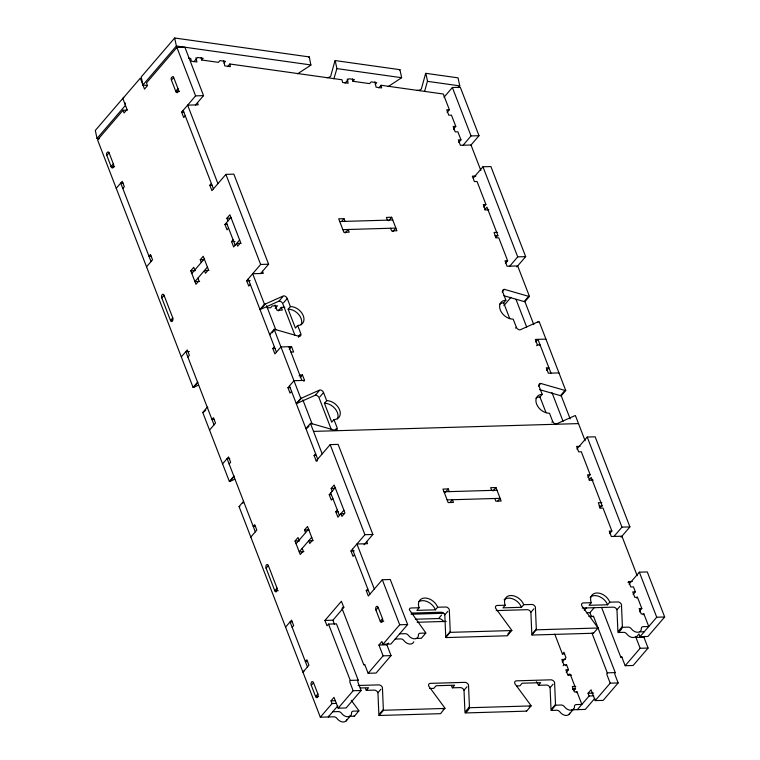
<?xml version="1.0" encoding="UTF-8"?>
<svg xmlns="http://www.w3.org/2000/svg" width="760" height="760" viewBox="0 0 760 760"><rect width="100%" height="100%" fill="white"/><g stroke="black" fill="none" stroke-linecap="round" stroke-linejoin="round"><path stroke-width="1.14" d="M333.887 78.85L336.898 68.599L335.198 60.572L399.94 69.682L401.641 77.71L388.16 86.593M424.622 91.323L427.243 81.861A3.22 1.7 -11.8 0 1 427.538 81.348L425.847 73.321L458.052 77.852L459.752 85.88L458.233 87.647M123.766 97.299L95.323 130.445L97.023 138.463L99.351 138.795M297.502 73.844L310.441 65.436A3.24 1.71 -11.9 0 0 310.859 65.075L309.291 56.933L174.677 38L141.236 76.95L142.937 84.977L146.661 85.5M97.023 138.463L125.466 105.326L124.906 102.647M142.937 84.977L176.377 46.028L174.677 38M127.556 110.105L123.016 110.238L97.565 139.897L193.068 387.381A3.22 2.252 40.6 0 0 193.781 387.248L198.379 385.187M195.462 105.061L203.547 95.636L184.87 47.215L176.918 47.453L146.471 82.916L147.516 85.623L144.523 89.11L140.296 78.166L122.835 98.515L127.053 109.459L124.06 112.945L123.016 110.238M106.751 155.268C112.423 150.651 105.07 151.041 106.751 155.268L111.226 166.858A2.413 1.368 88.3 0 0 111.834 167.761L112.109 167.912A2.413 1.368 88.3 0 0 113.62 166.535L113.715 165.566A2.413 1.368 88.3 0 0 113.468 164.245L108.993 152.646M171.409 79.952C177.061 75.354 169.689 75.772 171.38 79.98L175.855 91.57A2.413 1.368 88.3 0 0 176.472 92.463L176.738 92.625A2.413 1.368 88.3 0 0 178.325 90.772L178.343 90.278A2.413 1.368 88.3 0 0 178.096 88.958L173.65 77.339M193.828 61.836L197.571 57.475L203.157 58.263L201.656 60.002L218.405 62.358L219.896 60.62L225.482 61.398L223.982 63.146M113.344 163.913L111.093 166.525L114.504 166.43M177.992 88.597L175.75 91.21L179.284 91.105M116.251 188.309L122.236 181.336L124.326 186.741L122.825 188.48M185.212 115.814L183.711 117.553L181.63 112.147L195.595 95.874L203.547 95.636M227.572 66.614L229.824 63.992L342.01 79.771L342.579 82.451L348.156 83.23L347.253 78.954M260.509 273.647L268.603 264.224L233.843 174.144L225.891 174.373L211.916 190.655L209.836 185.25L211.327 183.502M146.537 266.817L152.532 259.834L150.442 254.438L148.95 256.177L151.221 256.11M227.943 220.941L226.907 218.243L229.9 214.757L240.673 242.677L237.68 246.164L236.635 243.466L241.177 243.333M345.087 83.106L348.83 78.745L354.407 79.534L352.916 81.282L369.654 83.629L371.155 81.89L376.732 82.669L375.24 84.417M161.823 297.977L164.065 295.365A2.413 1.368 88.3 0 0 163.447 294.471L162.906 294.262A2.413 1.368 88.3 0 0 161.595 296.162L161.576 296.656A2.413 1.368 88.3 0 0 161.823 297.977L170.506 320.501A2.413 1.368 88.3 0 0 171.123 321.394L171.389 321.547A2.413 1.368 88.3 0 0 172.197 321.423L173.005 319.2A2.413 1.368 88.3 0 0 172.757 317.88L164.065 295.365M228.532 228.095L227.041 229.843L224.95 224.438L230.964 217.436M197.932 278.103L198.977 280.81L195.985 284.297L190.769 270.788L193.762 267.292L194.807 269.999M201.295 262.438L200.25 259.74L203.243 256.253L208.458 269.762L205.466 273.248L204.421 270.55L208.962 270.417M191.805 273.495L204.278 258.96M207.404 267.073L194.93 281.608L199.642 281.466M239.656 239.951L233.643 246.952L231.553 241.547L233.054 239.809M172.757 317.88L170.506 320.501L172.786 320.435M378.831 87.885L381.083 85.272L443.298 94.021L449.369 109.734L447.127 112.356M181.298 356.896L187.292 349.923L189.373 355.319L187.872 357.067M250.258 284.392L248.767 286.14L246.677 280.734L260.651 264.452L268.603 264.224M193.068 387.381L197.552 382.156A3.22 2.252 40.6 0 0 197.932 382.109M290.377 306.584L288.135 309.197L295.431 328.111L297.673 325.498A11.257 7.875 40.6 0 0 303.297 315.761A11.257 7.875 40.6 0 0 290.377 306.584L287.251 298.471A3.22 2.252 40.6 0 0 283.556 295.849L265.164 304.085A3.22 2.252 40.6 0 1 264.452 304.219L259.958 309.453A3.22 2.252 40.6 0 0 260.68 309.32L279.062 301.084L282.805 296.723M193.781 387.248L197.524 382.888M261.421 308.446L265.164 304.085M443.992 97.27L452.371 87.514L460.313 87.276L478.999 135.698L470.915 145.122M341.753 221.274L343.995 218.661L345.04 221.359M275.224 308.427L277.466 305.815L272.166 305.966L270.674 307.714L267.149 307.819M283.508 302.831L287.251 298.471M278.274 310.887L281.276 307.401L284.8 307.297M345.173 232.959L348.166 229.472L349.21 232.17L343.909 232.332L338.694 218.814L343.995 218.661M234.678 479.284L230.09 481.337A3.22 2.252 40.6 0 1 229.368 481.479L202.749 412.471L207.233 407.236A3.22 2.252 40.6 0 1 207.832 407.284M297.673 325.498L300.808 333.602A3.22 2.252 40.6 0 1 299.193 336.385L274.94 329.403A3.22 2.252 40.6 0 0 274.132 329.308L269.638 334.542A3.22 2.252 40.6 0 1 270.237 334.59M204.298 411.692L205.789 409.944M271.938 332.889L274.189 330.267M449.369 109.734L446.719 109.811L448.799 115.216L451.449 115.14L455.8 126.398L453.549 129.019A2.413 1.368 88.3 0 1 453.729 129.666M280.934 346.921L274.92 353.923L272.83 348.517L274.331 346.778M388.702 220.742L391.695 217.255L396.91 230.764L391.609 230.926L390.564 228.218M209.541 430.084L215.526 423.111L213.446 417.705L211.945 419.444L214.215 419.377M458.736 142.443L460.978 139.831L457.881 131.803L455.23 131.879L453.15 126.483L455.8 126.398M298.556 336.224L300.058 334.476M462.963 145.359L471.048 135.935L478.999 135.698M298.452 337.26L299.193 336.385M289.284 349.229L291.526 346.608L293.616 352.013L290.966 352.089M392.853 231.582L395.846 228.095L342.845 229.653M222.575 463.866L228.56 456.893L230.65 462.289L229.149 464.037M291.536 391.362L290.035 393.11L287.954 387.704L293.968 380.703L304.56 380.389L302.48 374.984L299.829 375.06L299.079 375.934M300.228 377.596L302.48 374.984M473.394 177.925L482.952 166.782L490.903 166.554L525.663 256.633L516.838 266.912M303.82 381.263L304.56 380.389M229.368 481.479L233.861 476.244A3.22 2.252 40.6 0 0 234.412 476.159M326.686 400.672L324.434 403.284L331.74 422.199L333.982 419.587A11.257 7.875 40.6 0 0 339.606 409.858A11.257 7.875 40.6 0 0 326.686 400.672L323.551 392.559A3.22 2.252 40.6 0 0 319.865 389.937L301.473 398.173A3.22 2.252 40.6 0 1 300.76 398.316L296.267 403.541A3.22 2.252 40.6 0 0 296.979 403.408L315.372 395.171L319.115 390.811M230.09 481.337L233.833 476.985M297.73 402.534L301.473 398.173M319.808 396.919L323.551 392.559M483.673 207.081L485.916 204.459L477.052 181.498L474.411 181.573L472.321 176.168L475.855 176.064M484.719 209.779L486.961 207.166L497.733 235.087L495.492 237.709M346.864 719.701A6.431 4.503 40.6 0 1 342.637 721.962A6.431 4.503 40.6 0 1 337.07 718.542A3.22 2.252 40.6 0 0 333.877 716.813L320.33 717.212L239.048 506.559L243.542 501.334M333.982 419.587L337.108 427.69A3.22 2.252 40.6 0 1 335.502 430.474L311.239 423.491A3.22 2.252 40.6 0 0 310.441 423.396L305.947 428.63A3.22 2.252 40.6 0 1 306.755 428.726M242.848 503.167L243.599 502.293M307.496 427.851L308.997 426.103M313.49 431.395L578.483 423.595M334.865 430.312L336.366 428.564M317.519 460.854L316.198 460.892L314.108 455.487L315.609 453.748M250.819 537.054L256.804 530.081L254.723 524.675L253.222 526.414L255.493 526.347M316.198 460.892L330.173 444.619L338.115 444.381L372.875 534.461L364.049 544.739M505.4 263.378L507.642 260.765L498.778 237.794L496.128 237.87L494.047 232.465L497.581 232.361M509.627 266.294L517.712 256.87L525.663 256.633M332.224 491.188L331.18 488.481L334.172 484.994L344.954 512.924L341.952 516.41L340.917 513.703L344.318 513.608M502.132 291.963L504.383 289.351L528.646 296.334A3.22 2.252 40.6 0 0 529.444 296.428L517.683 265.933L507.081 266.247L504.992 260.841L507.642 260.765M266.095 568.214L268.346 565.601A2.413 1.368 88.3 0 0 267.729 564.708L267.178 564.5A2.413 1.368 88.3 0 0 265.876 566.409L265.848 566.894A2.413 1.368 88.3 0 0 266.095 568.214L274.787 590.739A2.413 1.368 88.3 0 0 275.395 591.631L275.671 591.793A2.413 1.368 88.3 0 0 276.478 591.66L277.276 589.447A2.413 1.368 88.3 0 0 277.029 588.126L268.346 565.601M332.813 498.332L331.312 500.08L329.232 494.675L335.217 487.692M302.214 548.35L303.249 551.047L300.257 554.534L295.041 541.025L298.043 537.538L299.079 540.236M305.567 532.684L304.532 529.976L307.524 526.49L312.74 539.999L309.738 543.486L308.702 540.788L313.243 540.654M296.077 543.742L308.55 529.207M499.681 304.123A11.257 7.875 40.6 0 1 503.661 302.851L505.903 300.238L502.778 292.135A3.22 2.252 40.6 0 1 504.383 289.351M503.918 305.587L510.957 297.378M311.685 537.311L299.202 551.846L303.915 551.703M343.909 510.216L337.915 517.189L335.834 511.793L337.335 510.045M277.029 588.126L274.787 590.739L278.198 590.634M503.937 295.745L524.153 301.568L527.896 297.207M529.444 296.428L524.951 301.653A3.22 2.252 40.6 0 1 524.153 301.568M515.584 328.13L516.334 327.265L513.2 319.152A11.257 7.875 40.6 0 1 500.279 309.966A11.257 7.875 40.6 0 1 505.903 300.238M537.662 322.515L538.413 321.651A3.22 2.252 40.6 0 1 539.125 321.508L565.753 390.516L561.26 395.751A3.22 2.252 40.6 0 1 560.462 395.656L539.505 389.623M285.579 627.133L291.565 620.16L293.654 625.565L292.153 627.304M354.54 554.639L353.039 556.377L350.959 550.971L364.923 534.698L372.875 534.461M535.705 342L537.947 339.387L550.981 373.16M536.655 345.714L537.406 344.841L540.056 344.764L539.306 345.638M320.33 717.212L332.063 703.551L331.018 700.853L334.01 697.357L338.181 708.168L346.132 707.94L361.104 690.498L357.979 682.385A1.605 0.912 88.3 0 1 358.207 680.162L336.481 623.865L328.529 624.102L327.037 625.841L324.947 620.436L341.42 601.255L343.501 606.66L342.01 608.399L363.736 664.706A1.605 0.912 88.3 0 1 364.999 665.181L368.134 673.284L376.077 673.056L391.048 655.614L386.878 644.803L388.379 643.055M546.678 370.348L548.919 367.735L546.269 367.812L548.359 373.217L558.952 372.903M324.947 620.436L332.899 620.207L344.128 607.126M445.255 492.413L448.257 488.927L449.293 491.625M538.441 386.061L540.692 383.439L564.946 390.421A3.22 2.252 40.6 0 0 565.753 390.516M368.134 673.284L383.106 655.842L378.926 645.04L381.928 641.544L382.964 644.252L390.916 644.014L407.635 624.539L390.26 579.5L382.308 579.737L368.334 596.011L366.244 590.606L367.745 588.867M304.076 670.861L302.955 672.172L308.94 665.2L306.859 659.794L305.358 661.542L307.629 661.466M535.99 398.212A11.257 7.875 40.6 0 1 539.961 396.948L542.212 394.326L539.077 386.222A3.22 2.252 40.6 0 1 540.692 383.439M450.176 502.35L452.428 499.738L453.463 502.436L448.162 502.597L442.956 489.079L448.257 488.927M311.286 685.32L313.528 682.708A2.413 1.368 88.3 0 0 311.628 681.986A2.413 1.368 88.3 0 0 311.286 685.32L315.628 696.578A2.413 1.368 88.3 0 0 317.537 697.3A2.413 1.368 88.3 0 0 317.87 693.966L313.528 682.708M375.915 610.033L378.157 607.42L382.508 618.678A2.413 1.368 88.3 0 1 382.166 622.012A2.413 1.368 88.3 0 1 380.256 621.29L375.915 610.033A2.413 1.368 88.3 0 1 376.257 606.698A2.413 1.368 88.3 0 1 378.157 607.42M560.462 395.656L564.205 391.295M317.87 693.966L315.628 696.578L318.601 696.492M382.508 618.678L380.256 621.29L383.791 621.186M492.955 491.007L495.947 487.521L501.163 501.03L495.862 501.192L494.826 498.484M551.893 422.227L552.634 421.353L549.508 413.25A11.257 7.875 40.6 0 1 536.589 404.063A11.257 7.875 40.6 0 1 542.212 394.326M497.876 500.944L500.118 498.332L447.127 499.89M382.964 644.252L399.684 624.777L407.635 624.539M437.665 607.211A11.257 7.875 40.6 0 0 424.735 598.034A11.257 7.875 40.6 0 0 419.111 607.762L416.869 610.375L435.413 609.833L437.665 607.211L446.11 607.012A3.22 2.252 40.6 0 1 449.302 609.606L450.233 631.569A3.183 2.232 40.6 0 0 450.347 632.149L445.863 637.383A3.183 2.232 40.6 0 1 445.74 636.804L444.809 614.84L447.811 611.353M329.403 715.673L328.282 716.984L337.81 705.878M338.181 708.168L353.153 690.726L361.104 690.498M365.408 688.512A11.257 7.875 40.6 0 1 366.291 690.356L368.543 687.733L360.297 687.981M576.916 449.046L587.214 437.048L595.156 436.82L629.917 526.899L621.091 537.178M346.132 720.917L350.626 715.683M348.859 716.376L354.454 716.214L358.863 710.781A3.287 2.299 40.6 0 0 358.54 710.211L351.272 700.34M419.111 607.762L411.16 607.99A3.22 2.252 40.6 0 0 409.355 609.776L425.41 632.301A3.201 2.242 40.6 0 1 425.818 633.07L421.325 638.305L415.739 638.466M415.349 619.219L438.587 618.535L441.588 615.039M467.01 686.726L464.018 690.213L464.94 712.177C464.968 714.514 470.25 708.358 469.433 706.942L468.512 684.978A3.22 2.252 40.6 0 0 464.816 682.356L430.369 683.364A3.22 2.252 40.6 0 0 428.754 686.147L444.609 707.674A3.24 2.261 40.6 0 1 444.942 708.253L440.534 713.678L379.05 715.483A3.22 2.252 40.6 0 1 378.869 714.713L377.938 692.74L380.931 689.253M379.61 713.839L383.353 709.479L382.432 687.515A3.22 2.252 40.6 0 0 378.736 684.883L358.065 685.491M446.49 635.93L450.233 631.569M379.05 715.483L383.543 710.258L445.018 708.443M587.927 477.346L590.178 474.724L581.314 451.763L578.664 451.839L576.574 446.433L580.108 446.329M588.971 480.044L591.214 477.432L601.996 505.353L599.744 507.975M523.744 604.684A11.257 7.875 40.6 0 0 510.815 595.498A11.257 7.875 40.6 0 0 505.191 605.226L502.949 607.848L521.493 607.297L523.735 604.684L532.19 604.475A3.22 2.252 40.6 0 1 535.382 607.069L536.313 629.042A3.24 2.261 40.6 0 0 536.427 629.622L531.933 634.856A3.24 2.261 40.6 0 1 531.819 634.267L530.889 612.303L533.881 608.817M451.487 685.976A11.257 7.875 40.6 0 1 452.371 687.819L454.623 685.207L436.069 685.748L433.827 688.37L429.618 688.512M443.118 709.422L443.868 708.548M507.747 634.135L509.988 631.512M445.93 637.583L507.404 635.769L511.812 630.344L495.634 608.247A3.22 2.252 40.6 0 1 497.239 605.464L505.191 605.226M609.653 533.644L611.895 531.031L603.031 508.06L600.381 508.136L598.3 502.731L601.834 502.626M613.88 536.56L621.965 527.136L629.917 526.899M465.69 711.303L469.433 706.942M532.57 633.403L536.313 629.042M584.24 610.261L586.482 607.639M609.814 602.148A11.257 7.875 40.6 0 0 596.894 592.961A11.257 7.875 40.6 0 0 591.27 602.699L589.019 605.311L607.572 604.77L609.814 602.148L618.269 601.948A3.22 2.252 40.6 0 1 621.461 604.542L622.383 626.506C623.2 627.922 617.918 634.077 617.899 631.74L616.968 609.776L619.961 606.281M586.406 612.74L589.94 612.645L594.434 607.411M593.151 616.74L593.522 616.303L615.248 672.6A1.605 0.912 88.3 0 0 615.02 674.823L618.146 682.936L603.174 700.378L595.222 700.606L591.052 689.795L588.059 693.281L589.105 695.989L577.372 709.65M554.733 634.096L562.4 653.97L563.901 652.232L565.981 657.637L562.239 661.998M536.351 681.692A11.257 7.875 40.6 0 1 538.45 685.292L540.692 682.67L522.149 683.221L519.897 685.833L516.743 685.947M627.969 582.426L628.71 581.552L632.244 581.447M629.052 584.164L639.35 572.175L647.301 571.938L664.677 616.977L647.957 636.452L640.005 636.69L638.97 633.982L635.968 637.469L640.148 648.28L625.176 665.722L622.041 657.619A1.605 0.912 88.3 0 0 620.778 657.134L601.559 607.335M563.179 665.731L563.92 664.857L566.57 664.781L568.489 669.74L566.238 672.353M529.197 706.885L529.938 706.011M465.13 712.956L526.604 711.142L531.097 705.917A3.201 2.242 40.6 0 0 530.689 705.147L514.833 683.62A3.22 2.252 40.6 0 1 516.448 680.836L550.895 679.82A3.22 2.252 40.6 0 1 554.582 682.442L555.512 704.415A3.201 2.242 40.6 0 0 555.702 705.185L551.209 710.419A3.201 2.242 40.6 0 1 551.019 709.64L550.097 687.676L553.09 684.19M532.01 635.047L593.484 633.241L597.977 628.007A3.22 2.252 40.6 0 0 597.569 627.237L581.714 605.711A3.22 2.252 40.6 0 1 583.319 602.927L591.27 602.699M565.829 665.656L566.57 664.781M633.118 594.453L635.36 591.831L633.45 586.881L630.8 586.957L628.71 581.552M636.728 598.111L637.469 597.236L641.82 608.494L639.568 611.116A2.413 1.368 88.3 0 1 639.758 611.952M551.769 708.776L555.512 704.415M618.64 630.866L622.383 626.506M576.251 692.683L577.001 691.809L581.865 704.415L576.279 704.586A3.22 2.252 40.6 0 0 574.475 706.458A6.431 4.503 40.6 0 1 570.874 710.211A6.431 4.503 40.6 0 1 564.481 706.753A3.22 2.252 40.6 0 0 561.288 705.024L555.702 705.185M643.131 614.774L643.881 613.899L648.745 626.515L643.15 626.677A3.22 2.252 40.6 0 0 641.45 627.827L641.155 630.002A6.431 4.503 40.6 0 1 632.653 630.249L630.705 628.14A3.22 2.252 40.6 0 0 628.168 627.123L622.573 627.285M569.059 714.362L573.543 709.128M640.005 636.69L656.725 617.215L664.677 616.977M635.968 637.469L643.919 637.241L644.67 636.367M594.852 698.317L585.323 709.413L571.786 709.811M595.222 700.606L610.204 683.164L618.146 682.936M643.919 637.241L648.09 648.052L633.118 665.494L625.176 665.722M309.291 56.933L308.74 57.418M538.413 321.651L520.02 329.887A3.22 2.252 40.6 0 1 516.334 327.265M175.855 91.57L179.265 91.475M181.63 112.147L183.901 112.081M460.978 139.831L458.327 139.906L460.417 145.312L471.019 144.998L480.852 170.496M111.226 166.858L114.636 166.763M123.091 183.008L120.736 183.075L151.031 261.582M209.836 185.25L212.04 185.184M485.916 204.459L483.274 204.544L485.355 209.95L488.889 209.845M226.907 218.243L231.448 218.111M391.695 217.255L386.394 217.417L387.438 220.115M224.95 224.438L227.221 224.371M339.72 221.54L392.72 219.982M231.553 241.547L234.964 241.452M494.836 235.847L498.247 235.743M200.25 259.74L203.661 259.635M190.769 270.788L195.31 270.655M246.677 280.734L250.211 280.63M280.905 346.949L291.526 346.608M545.917 339.122L535.325 339.435L537.406 344.841M272.83 348.517L275.101 348.45M189.325 351.557L185.791 351.661L214.035 424.849M287.954 387.704L290.225 387.638M314.108 455.487L316.322 455.42M229.719 458.555L227.069 458.631L255.312 531.819M590.178 474.724L587.528 474.81L589.608 480.215L593.142 480.111M331.18 488.481L334.59 488.385M495.947 487.521L490.656 487.683L491.692 490.381M329.232 494.675L331.502 494.608M443.992 491.786L496.992 490.228M335.834 511.793L338.105 511.717M599.089 506.112L602.5 506.008M304.532 529.976L309.073 529.843M611.895 531.031L609.244 531.107L611.334 536.512L621.936 536.199L637.193 575.747M295.041 541.025L299.592 540.892M350.959 550.971L354.264 550.876M366.244 590.606L368.524 590.539M635.36 591.831L632.709 591.907L634.799 597.312L637.469 597.236M411.264 613.092L441.123 612.218A3.22 2.252 40.6 0 1 444.809 614.84M496.194 610.593L527.193 609.681A3.22 2.252 40.6 0 1 530.889 612.303M582.274 608.057L613.272 607.145A3.22 2.252 40.6 0 1 616.968 609.776M411.065 614.241L443.08 613.301A4.826 3.382 40.6 0 1 443.83 613.348M641.82 608.494L639.141 608.579L641.231 613.975L643.881 613.899M292.419 621.832L290.063 621.899L307.448 666.938M588.886 616.436L593.522 616.303M417.154 622.26L446.205 621.404M399.655 633.84L405.241 633.678A3.22 2.252 40.6 0 1 407.787 634.704L409.726 636.813A6.431 4.503 40.6 0 0 418.228 636.557L418.522 634.391A3.22 2.252 40.6 0 1 420.233 633.241L425.818 633.07M450.423 632.348L511.898 630.543M536.494 629.812L597.977 628.007M395.162 639.075L400.748 638.913A3.22 2.252 40.6 0 1 403.294 639.939L405.241 642.048A6.431 4.503 40.6 0 0 413.744 641.792M618.079 632.519L623.675 632.348A3.22 2.252 40.6 0 1 626.221 633.375L628.159 635.483A6.431 4.503 40.6 0 0 635.93 636.452M639.778 631.873L644.252 631.75M378.926 645.04L386.878 644.803M383.106 655.842L391.048 655.614M640.148 648.28L648.09 648.052M562.4 653.97L564.67 653.904M363.736 664.706L364.724 664.677M620.778 657.134L622.098 657.096M565.373 659.357L561.839 659.452L563.92 664.857M568.489 669.74L565.839 669.817L567.919 675.222L571.453 675.117M328.529 624.102L350.255 680.399L358.207 680.162M591.964 633.099L607.297 672.837L615.248 672.6M366.291 690.356L374.243 690.118A3.22 2.252 40.6 0 1 377.938 692.74M452.371 687.819L460.322 687.591A3.22 2.252 40.6 0 1 464.018 690.213M538.45 685.292L546.402 685.054A3.22 2.252 40.6 0 1 550.097 687.676M575.795 686.375L572.27 686.48L574.351 691.885L577.001 691.809M572.698 689.016L575.672 688.931M331.018 700.853L335.559 700.72M588.059 693.281L593.579 693.12M332.063 703.551L336.604 703.418M589.105 695.989L593.74 695.856M332.776 711.75L338.361 711.588A3.22 2.252 40.6 0 1 341.563 713.308A6.431 4.503 40.6 0 0 347.947 716.765A6.431 4.503 40.6 0 0 351.557 713.013A3.22 2.252 40.6 0 1 353.352 711.142L358.948 710.98M469.623 707.721L531.097 705.917M551.209 710.419L556.795 710.258A3.22 2.252 40.6 0 1 559.987 711.987A6.431 4.503 40.6 0 0 565.563 715.407A6.431 4.503 40.6 0 0 569.791 713.136M176.377 46.028L310.992 64.961M336.898 68.599L401.641 77.71M427.548 81.348L459.752 85.88M188.451 58.178L190.75 58.501L191.32 61.18L196.897 61.959L195.994 57.684M354.454 716.214L354.369 716.015A3.287 2.299 40.6 0 0 354.169 715.625M452.371 87.514L471.048 135.935M482.952 166.782L517.712 256.87M587.214 437.048L621.965 527.136M639.35 572.175L656.725 617.215M585.105 440.762L575.434 415.606A3.22 2.252 40.6 0 0 574.721 415.739L556.329 423.976A3.22 2.252 40.6 0 1 552.634 421.353M524.837 301.445L533.786 324.624M561.212 395.713L570.161 418.893M516.04 299.469L526.689 327.066M551.988 392.635L563.065 421.334M503.661 302.851L509.742 318.62M539.961 396.948L546.05 412.709M589.94 612.645L591.612 616.968M610.204 683.164L607.069 675.061A1.605 0.912 88.3 0 1 607.297 672.837M295.041 335.54L282.758 303.705A3.22 2.252 40.6 0 0 279.062 301.084M331.351 429.637L319.067 397.793A3.22 2.252 40.6 0 0 315.372 395.171M281.276 307.401L282.312 310.099L277.01 310.26L275.006 305.064M176.918 47.453L195.595 95.874M225.891 174.373L260.651 264.452M330.173 444.619L364.923 534.698M382.308 579.737L399.684 624.777M197.4 102.676L198.236 104.832L187.634 105.146L217.93 183.654M262.456 271.253L263.283 273.419L252.69 273.733L264.452 304.219M366.709 541.519L367.545 543.685L356.944 543.998L374.319 589.038M288.857 346.712L301.891 380.494M266.522 305.691L275.889 329.983M302.86 399.883L312.151 423.966M274.132 329.308L300.76 398.316M310.441 423.396L322.183 453.919M183.15 110.38L213.436 188.888M226.47 222.661L235.163 245.185M248.197 278.967L276.44 352.155M289.474 385.938L317.69 459.144M330.724 492.926L339.416 515.451M352.45 549.233L369.835 594.272M332.899 620.207L334.571 624.53M353.153 690.726L350.027 682.622A1.605 0.912 88.3 0 1 350.255 680.399M381.083 85.272L381.644 87.941L376.067 87.162L374.927 81.804M352.422 78.983L352.916 81.282M229.824 63.992L230.384 66.671L224.808 65.882L223.677 60.534M201.172 57.712L201.656 60.002M399.931 69.682A3.23 1.691 -12.3 0 1 399.38 70.157M335.188 60.572A3.22 1.7 -11.8 0 0 334.875 61.094L330.695 76.228A3.22 1.7 -11.9 0 1 326.41 77.587M425.847 73.321A3.22 1.7 -11.8 0 0 425.534 73.844L421.353 88.977A3.22 1.691 -12 0 1 417.059 90.335M324.434 403.284A11.257 7.875 40.6 0 1 335.113 408.699A11.257 7.875 40.6 0 1 337.383 418.95M288.135 309.197A11.257 7.875 40.6 0 1 298.803 314.602A11.257 7.875 40.6 0 1 301.074 324.862M593.199 632.653A3.22 2.252 40.6 0 1 593.484 633.241M419.073 601.549A11.257 7.875 40.6 0 1 435.413 609.833M590.168 597.274A11.257 7.875 40.6 0 1 599.497 596.591A11.257 7.875 40.6 0 1 607.572 604.77M504.089 599.802A11.257 7.875 40.6 0 1 513.428 599.127A11.257 7.875 40.6 0 1 521.493 607.297M568.309 675.051A2.413 1.368 88.3 0 1 570.57 675.146L574.911 686.403A2.413 1.368 88.3 0 1 574.95 689.082A2.413 1.368 88.3 0 1 573.553 690.07M573.04 689.672A2.413 1.368 88.3 0 1 572.669 689.016M383.543 710.258A3.22 2.252 40.6 0 1 383.353 709.479M526.319 710.562A3.201 2.242 40.6 0 1 526.604 711.142M438.587 618.535A4.826 3.382 40.6 0 1 443.773 621.737M239.048 506.568A3.22 2.252 40.6 0 1 239.856 506.654M202.749 412.471A3.22 2.252 40.6 0 1 203.347 412.519"/></g></svg>
